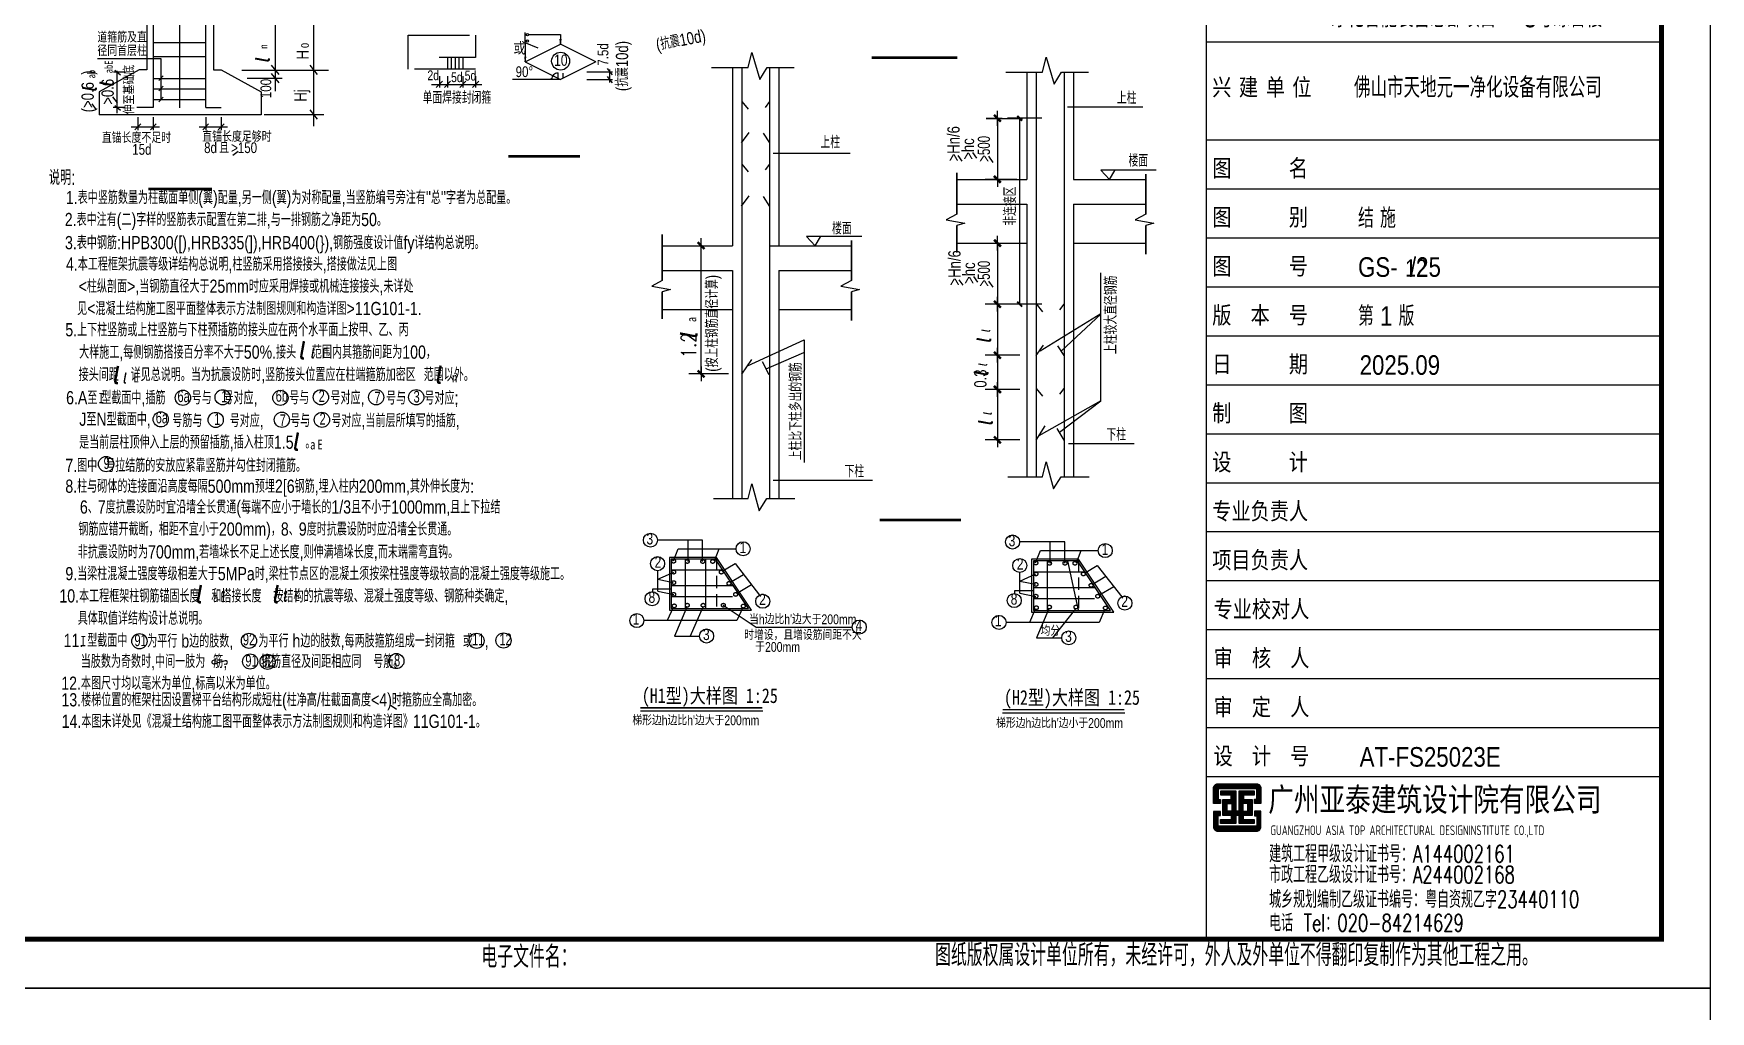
# Model space of a CAD drawing. Extents: x 299218 to 746073, y -331171 to -40619.
# Drawn here: x 425799 to 460052, y -90397 to -70433 of the extents above; entities that cross this region are included whole.
import ezdxf
from ezdxf.enums import TextEntityAlignment as Align

# ---------------------------------------------------------------- set-up
doc = ezdxf.new("R2010")
doc.units = 0
doc.header["$LTSCALE"] = 1000
doc.header["$MEASUREMENT"] = 0
doc.linetypes.add('CENTER', pattern=[2, 1.25, -0.25, 0.25, -0.25])
doc.linetypes.add('DASHED2', pattern=[0.375, 0.25, -0.125])
doc.layers.add('1', color=1, linetype='CENTER', lineweight=30)
for name, color, linetype in [('13', 4, 'Continuous'), ('14', 2, 'Continuous'), ('2', 7, 'Continuous'), ('_0', 7, 'Continuous'), ('AXIS', 3, 'Continuous'), ('DIM_SYMB', 3, 'Continuous'), ('PUB_DIM', 3, 'Continuous'), ('PUB_TITLE', 4, 'Continuous'), ('ZB2', 3, 'Continuous'), ('柱号', 2, 'Continuous'), ('柱边线', 6, 'Continuous')]:
    doc.layers.add(name, color=color, linetype=linetype)
doc.styles.add('-宋体', font='', dxfattribs={"width": 0.8})
doc.styles.add('_HZTXT', font='gs_txt.shx', dxfattribs={"width": 0.8, "bigfont": 'gs_hztxt.shx'})
doc.styles.add('dim_font', font='SIMPLEX.shx', dxfattribs={"width": 0.8})
doc.styles.add('GS_Rein', font='GS_TXT.shx', dxfattribs={"width": 0.7, "bigfont": 'GS_HZTXT.shx'})
doc.styles.add('HT', font='')
doc.styles.add('HZ', font='simplex.shx', dxfattribs={"width": 0.8, "bigfont": 'hztxt.shx'})
doc.styles.add('HZTXT', font='txt.shx', dxfattribs={"bigfont": 'hztxt.shx'})
doc.styles.add('hztxt0', font='romans.shx', dxfattribs={"bigfont": 'gbcbig0.shx'})
doc.styles.get("Standard").update_dxf_attribs({"font": 'gbenor.shx', "bigfont": 'gbcbig.shx'})
doc.styles.add('宋体', font='')
doc.styles.get('-宋体').set_extended_font_data('SimSun')
doc.styles.get('HT').set_extended_font_data('SimHei')
doc.styles.get('宋体').set_extended_font_data('SimSun')
doc.dimstyles.new('DIMA', dxfattribs={"dimtxt": 300, "dimasz": 1, "dimexe": 250, "dimexo": 300, "dimgap": 150, "dimtad": 1, "dimdec": 0, "dimzin": 0, "dimdsep": 46, "dimtxsty": 'dim_font', "dimblk": '_DIMX', "dimblk1": 'ARCHTICK', "dimblk2": 'ARCHTICK', "dimcen": 0.9, "dimse1": 1, "dimclrt": 7, "dimadec": 0, "dimazin": 0, "dimtfac": 1, "dimtdec": 0, "dimtix": 1, "dimtmove": 2, "dimatfit": 3, "dimldrblk": '_DIMX', "dimfxl": 1, "dimtolj": 1, "dimtzin": 0, "dimarcsym": 0})

# ---------------------------------------------------------------- blocks, each defined once
blk = doc.blocks.new('_DIMX')
blk.add_line((-150, 0), (150, 0))
at = {"const_width": 50}
blk.add_lwpolyline([(-70, -70), (70, 70)], dxfattribs=at)
blk = doc.blocks.new('*D32')
at = {"layer": 'Defpoints', "color": 0, "transparency": 16777216}
for p in [(446183, -74712), (445487, -75958), (446183, -75958)]:
    blk.add_point(p, dxfattribs=at)
at = {"layer": 'PUB_DIM', "color": 0, "lineweight": -2, "transparency": 16777216}
for p, q in [((445487, -74713), (445487, -75957)), ((445883, -75958), (445237, -75958))]:
    blk.add_line(p, q, dxfattribs=at)
for p, rotation in [((445487, -74712), 90), ((445487, -75958), 270)]:
    blk.add_blockref('_DIMX', p, dxfattribs=dict(at, rotation=rotation))
at = {"layer": 'PUB_DIM', "color": 7, "transparency": 16777216, "insert": (445212, -75335), "char_height": 250, "attachment_point": 5, "rotation": 90, "style": 'GS_Rein'}
blk.add_mtext('\\A1;>500', dxfattribs=at)
blk = doc.blocks.new('_ArchTick')
at = {"color": 0, "linetype": 'ByBlock', "const_width": 0.4}
blk.add_lwpolyline([(-0.5, -0.5), (0.5, 0.5)], dxfattribs=at)
blk = doc.blocks.new('*D33')
at = {"layer": 'Defpoints', "color": 0, "transparency": 16777216}
for p in [(446183, -72164), (445487, -73410), (446183, -73410)]:
    blk.add_point(p, dxfattribs=at)
at = {"layer": 'PUB_DIM', "color": 0, "lineweight": -2, "transparency": 16777216}
for p, q in [((445487, -72165), (445487, -73409)), ((445883, -73410), (445237, -73410))]:
    blk.add_line(p, q, dxfattribs=at)
for p, rotation in [((445487, -72164), 90), ((445487, -73410), 270)]:
    blk.add_blockref('_DIMX', p, dxfattribs=dict(at, rotation=rotation))
at = {"layer": 'PUB_DIM', "color": 7, "transparency": 16777216, "insert": (445212, -72787), "char_height": 250, "attachment_point": 5, "rotation": 90, "style": 'GS_Rein'}
blk.add_mtext('\\A1;>500', dxfattribs=at)
blk = doc.blocks.new('弘吉车间2')
at = {"layer": '14'}
h = blk.add_hatch(dxfattribs=at)
h.set_pattern_fill('ANSI31', color=256, scale=100, angle=135, style=0)
h.set_pattern_definition([(180, (-226475.39, -78017.824), (-3e-15, -12.5), [])])
edge = h.paths.add_edge_path()
edge.add_line((-9011, 2855), (-9011, 2773))
edge.add_line((-9011, 2773), (-9152, 2773))
edge.add_line((-9152, 2773), (-9152, 3084))
edge.add_arc((-9062, 3084), 90, 90, 180, ccw=False)
edge.add_line((-9062, 3174), (-8271, 3174))
edge.add_arc((-8271, 3084), 90, 0, 90, ccw=False)
edge.add_line((-8181, 3084), (-8181, 2768))
edge.add_line((-8181, 2768), (-8311, 2768))
edge.add_line((-8311, 2768), (-8311, 2862))
edge.add_line((-8311, 2862), (-8282, 2862))
edge.add_line((-8282, 2862), (-8268, 2862))
edge.add_line((-8268, 2862), (-8268, 3074))
edge.add_line((-8268, 3074), (-9055, 3074))
edge.add_line((-9055, 3074), (-9055, 2855))
edge.add_line((-9055, 2855), (-9011, 2855))
h.paths.add_polyline_path([(-8629, 2622), (-8629, 3030), (-8321, 3030), (-8321, 2942), (-8535, 2942), (-8535, 2855), (-8362, 2855), (-8362, 2525), (-8542, 2525), (-8542, 2442), (-8320, 2442), (-8320, 2365), (-8628, 2365), (-8628, 2526), (-8697, 2526), (-8697, 2365), (-9006, 2365), (-9006, 2442), (-8784, 2442), (-8784, 2525), (-8963, 2525), (-8963, 2855), (-8790, 2855), (-8790, 2942), (-9004, 2942), (-9004, 3030), (-8697, 3030), (-8697, 2622)])
h.paths.add_polyline_path([(-8874, 2772), (-8776, 2772), (-8776, 2616), (-8874, 2616)], flags=16)
h.paths.add_polyline_path([(-8452, 2772), (-8549, 2772), (-8549, 2616), (-8452, 2616)], flags=16)
edge = h.paths.add_edge_path()
edge.add_line((-9011, 2525), (-9011, 2607))
edge.add_line((-9011, 2607), (-9152, 2607))
edge.add_line((-9152, 2607), (-9152, 2296))
edge.add_arc((-9062, 2296), 90, 180, 270)
edge.add_line((-9062, 2206), (-8271, 2206))
edge.add_arc((-8271, 2296), 90, 270, 360)
edge.add_line((-8181, 2296), (-8181, 2612))
edge.add_line((-8181, 2612), (-8311, 2612))
edge.add_line((-8311, 2612), (-8311, 2518))
edge.add_line((-8311, 2518), (-8282, 2518))
edge.add_line((-8282, 2518), (-8268, 2518))
edge.add_line((-8268, 2518), (-8268, 2306))
edge.add_line((-8268, 2306), (-9055, 2306))
edge.add_line((-9055, 2306), (-9055, 2525))
edge.add_line((-9055, 2525), (-9011, 2525))
for p, q in [((-9300, 29320), (-9300, 0)), ((-9300, 29320), (0, 29320)), ((-9300, 24820), (0, 24820)), ((-9300, 20320), (0, 20320)), ((-9300, 18320), (0, 18320)), ((-9300, 16320), (0, 16320)), ((-9300, 15320), (0, 15320)), ((-9300, 14320), (0, 14320)), ((-9300, 13320), (0, 13320)), ((-9300, 12320), (0, 12320)), ((-9300, 11320), (0, 11320)), ((-9300, 10320), (0, 10320)), ((-9300, 9320), (0, 9320)), ((-9300, 8320), (0, 8320)), ((-9300, 7320), (0, 7320)), ((-9300, 6320), (0, 6320)), ((-9300, 5320), (0, 5320)), ((-9300, 4320), (0, 4320)), ((-9300, 3320), (0, 3320)), ((-9300, 3320), (0, 3320))]:
    blk.add_line(p, q, dxfattribs=at)
for points in [[(-9300, 0), (0, 0), (0, 40000), (-9300, 40000)], [(-8874, 2772), (-8776, 2772), (-8776, 2616), (-8874, 2616)], [(-8452, 2772), (-8549, 2772), (-8549, 2616), (-8452, 2616)]]:
    blk.add_lwpolyline(points, close=True, dxfattribs=at)
for points in [[(-9011, 2855), (-9011, 2773), (-9152, 2773), (-9152, 3084, -0.414214), (-9062, 3174), (-8271, 3174, -0.414214), (-8181, 3084), (-8181, 2768), (-8311, 2768), (-8311, 2862), (-8282, 2862), (-8268, 2862), (-8268, 3074), (-9055, 3074), (-9055, 2855)], [(-9011, 2525), (-9011, 2607), (-9152, 2607), (-9152, 2296, 0.414214), (-9062, 2206), (-8271, 2206, 0.414214), (-8181, 2296), (-8181, 2612), (-8311, 2612), (-8311, 2518), (-8282, 2518), (-8268, 2518), (-8268, 2306), (-9055, 2306), (-9055, 2525)]]:
    blk.add_lwpolyline(points, format="xyb", close=True, dxfattribs=at)
blk.add_lwpolyline([(-8629, 2622), (-8629, 2622), (-8629, 3030), (-8321, 3030), (-8321, 2942), (-8535, 2942), (-8535, 2855), (-8362, 2855), (-8362, 2525), (-8542, 2525), (-8542, 2442), (-8320, 2442), (-8320, 2365), (-8628, 2365), (-8628, 2526), (-8697, 2526), (-8697, 2365), (-9006, 2365), (-9006, 2442), (-8784, 2442), (-8784, 2525), (-8963, 2525), (-8963, 2855), (-8790, 2855), (-8790, 2942), (-9004, 2942), (-9004, 3030), (-8697, 3030), (-8697, 2622), (-8629, 2622)], dxfattribs=at)
at = {"layer": '13', "color": 7, "style": '_HZTXT', "width": 0.85}
for s, height, p in [('佛山市天地元一净化设备有限公司', 417.91, (-6694, 19336)), ('净化智能装备总部项目-', 417.91, (-6750, 18616)), ('3号综合楼', 417.9, (-2815, 18616)), ('佛山市天地元一净化设备有限公司', 417.91, (-6282, 17179)), ('结 施', 400, (-6198, 14522)), ('GS-  /25', 400, (-6198, 13522)), ('第 1 版', 400, (-6198, 12522)), ('2025.09', 400, (-6166, 11522)), ('AT-FS25023E', 400, (-6166, 3522))]:
    blk.add_text(s, height=height, dxfattribs=at).set_placement(p)
at = {"layer": '13', "style": 'HZTXT', "width": 0.7}
for s, p in [('建筑工程甲级设计证书号：A144002161', (-8015, 1568)), ('市政工程乙级设计证书号：A244002168', (-8015, 1144)), ('城乡规划编制乙级证书编号：粤自资规乙字23440110', (-8015, 639)), ('电话 Tel：020-84214629', (-8015, 159))]:
    blk.add_text(s, height=350, rotation=359.9997, dxfattribs=at).set_placement(p)
at = {"layer": '14'}
for s, height, style, width, p in [('注册章', 350, '宋体', 0.82, (-9173, 24949)), ('工程设计出图专用章', 350, '宋体', 0.82, (-9173, 20449)), ('项', 350, '宋体', 0.82, (-9176, 19220)), ('目', 350, '宋体', 0.82, (-8632, 19220)), ('名', 350, '宋体', 0.82, (-8081, 19220)), ('称', 350, '宋体', 0.82, (-7542, 19220)), ('兴', 350, '宋体', 0.82, (-9176, 17220)), ('建', 350, '宋体', 0.82, (-8632, 17220)), ('单', 350, '宋体', 0.82, (-8081, 17220)), ('位', 350, '宋体', 0.82, (-7542, 17220)), ('图      名', 350, '宋体', 0.82, (-9176, 15566)), ('图      别', 350, '宋体', 0.82, (-9176, 14566)), ('图      号', 350, '宋体', 0.82, (-9176, 13566)), ('版  本  号', 350, '宋体', 0.82, (-9176, 12566)), ('日      期', 350, '宋体', 0.82, (-9176, 11566)), ('制      图', 350, '宋体', 0.82, (-9176, 10566)), ('设      计', 350, '宋体', 0.82, (-9176, 9566)), ('专业负责人', 350, '宋体', 0.82, (-9176, 8566)), ('项目负责人', 350, '宋体', 0.82, (-9176, 7566)), ('专业校对人', 350, '宋体', 0.82, (-9149, 6566, -24845)), ('审  核  人', 350, '宋体', 0.82, (-9149, 5566, -24845)), ('审  定  人', 350, '宋体', 0.82, (-9149, 4566, -24845)), ('设  计  号', 350, '宋体', 0.82, (-9149, 3566, -24845)), ('广州亚泰建筑设计院有限公司', 480, 'HT', 0.8, (-8033, 2612))]:
    blk.add_text(s, height=height, dxfattribs=dict(at, style=style, width=width)).set_placement(p)
at = {"layer": '14', "width": 0.8}
blk.add_text('GUANGZHOU ASIA TOP ARCHITECTURAL DESIGNINSTITUTE CO.,LTD', height=198, rotation=359.9997, dxfattribs=at).set_placement((-7987, 2124, -24845))
at = {"layer": '14', "style": 'hztxt0'}
for s, p in [('电子文件名：', (-24105, -584)), ('图纸版权属设计单位所有，未经许可，外人及外单位不得翻印复制作为其他工程之用。', (-14838, -548))]:
    blk.add_text(s, height=450, rotation=359.9997, dxfattribs=at).set_placement(p)

msp = doc.modelspace()

# ---------------------------------------------------------------- linework, layer by layer
for p, q in [((440395, -71126.8), (440471, -70822.9)), ((440471, -70822.9), (440631.7, -71373.6)), ((439648.8, -71126.8), (440395, -71126.8)), ((440077.5, -71126.8), (440077.5, -74763.8)), ((440631.7, -71373.6), (440783.8, -71126.8)), ((440783.8, -71126.8), (441332.2, -71126.8)), ((441024.7, -71126.8), (441024.7, -74763.8)), ((445662, -71218.2), (446408.2, -71218.2)), ((446090.7, -71218.2), (446090.7, -73410.2)), ((446408.2, -71218.2), (446484.2, -70914.3)), ((446484.2, -70914.3), (446644.9, -71465.1)), ((446644.9, -71465.1), (446797, -71218.2)), ((446797, -71218.2), (447345.4, -71218.2)), ((447037.9, -71218.2), (447037.9, -73410.2)), ((446917.9, -71927.6), (448455.9, -71927.6)), ((445584, -72164.4), (445259.8, -72164.4)), ((440904.7, -72871.9), (442480.5, -72871.9)), ((444681.1, -72924.7), (444761.5, -73038.1)), ((444979.1, -72861.9), (445059.5, -72975.4)), ((445303.2, -72935.6), (445395, -73062.5)), ((444655.8, -73278.8), (444655.8, -74121.5)), ((444655.8, -74121.5), (444655.8, -73278.8)), ((444655.8, -73410.2), (446090.7, -73410.2)), ((447037.9, -73410.2), (448517.6, -73410.2)), ((448517.6, -73306.1), (448517.6, -74121.5)), ((448517.6, -74121.5), (448517.6, -73306.1)), ((444655.8, -73915.9), (446090.7, -73915.9)), ((446090.7, -73915.9), (446090.7, -79481)), ((447037.9, -73915.9), (448517.6, -73915.9)), ((447037.9, -73915.9), (447037.9, -79481)), ((444655.8, -74121.5), (444441.7, -74238.2)), ((444441.7, -74238.2), (444821.2, -74306.3)), ((444821.2, -74306.3), (444655.8, -74354.9)), ((448517.6, -74121.5), (448303.5, -74238.2)), ((448303.5, -74238.2), (448683, -74306.3)), ((448683, -74306.3), (448517.6, -74354.9)), ((438642.6, -74536.8), (438642.6, -75475.1)), ((438642.6, -75475.1), (438642.6, -74536.8)), ((442504.4, -74659.8), (442504.4, -75475.1)), ((442504.4, -75475.1), (442504.4, -74659.8)), ((444655.8, -74354.9), (444655.8, -74902.8)), ((444655.8, -74902.8), (444655.8, -74354.9)), ((448517.6, -74354.9), (448517.6, -74935.9)), ((448517.6, -74935.9), (448517.6, -74354.9)), ((438642.6, -74763.8), (440077.5, -74763.8)), ((440834.7, -74763.8), (442504.4, -74763.8)), ((444655.8, -74712.3), (446090.7, -74712.3)), ((447037.9, -74712.3), (448517.6, -74712.3)), ((438642.6, -75269.5), (440077.5, -75269.5)), ((440077.5, -75269.5), (440077.5, -79927.2)), ((441024.7, -75269.5), (442504.4, -75269.5)), ((441024.7, -75269.5), (441024.7, -79927.2)), ((447599, -77928.6), (447599, -75319.8)), ((438642.6, -75475.1), (438428.5, -75591.8)), ((438428.5, -75591.8), (438808, -75659.9)), ((438808, -75659.9), (438642.6, -75708.5)), ((442504.4, -75475.1), (442290.3, -75591.8)), ((442290.3, -75591.8), (442669.8, -75659.9)), ((442669.8, -75659.9), (442504.4, -75708.5)), ((444700.3, -75457.9), (444780.8, -75571.4)), ((444998.3, -75395.2), (445078.8, -75508.6)), ((445303.2, -75486.6), (445395, -75613.5)), ((438642.6, -75708.5), (438642.6, -76256.5)), ((438642.6, -76256.5), (438642.6, -75708.5)), ((442504.4, -75708.5), (442504.4, -76289.5)), ((442504.4, -76289.5), (442504.4, -75708.5)), ((438642.6, -76065.9), (440077.5, -76065.9)), ((441024.7, -76065.9), (442504.4, -76065.9)), ((446358.4, -76908.5), (447599, -76148.2)), ((447599, -76163.5), (446796.2, -76908.5)), ((440382.5, -77217), (441540.7, -76688.2)), ((441540.7, -76688.2), (441540.7, -79193.5)), ((440763.4, -77280.8), (441535.6, -76943.4)), ((447599, -77928.6), (446330.7, -78643.9)), ((446753, -78568.7), (447599, -77928.6)), ((446938.7, -78800.4), (448281.2, -78800.4)), ((446408.2, -79481), (446484.2, -79177.1)), ((446484.2, -79177.1), (446635.7, -79727.9)), ((440395, -79927.2), (440471, -79623.3)), ((440471, -79623.3), (440622.5, -80174.1)), ((440904.7, -79551.1), (442937.3, -79551.1)), ((445700, -79481), (446408.2, -79481)), ((446635.7, -79727.9), (446787.8, -79481)), ((446787.8, -79481), (447364.4, -79481)), ((439686.8, -79927.2), (440395, -79927.2)), ((440622.5, -80174.1), (440774.6, -79927.2)), ((440774.6, -79927.2), (441351.2, -79927.2)), ((439465.8, -80775.6, 6279.1), (438542.7, -80775.6, 6279.1)), ((439168.5, -81211, 6279.1), (439170, -80775.6, 6279.1)), ((439464.3, -81211, 6279.1), (439465.8, -80775.6, 6279.1)), ((446863.4, -80813), (445940.2, -80813)), ((446566, -81248.3), (446567.5, -80813)), ((446861.8, -81248.3), (446863.4, -80813)), ((438870.2, -81199.5, 6279.1), (438966.3, -80952, 6279.1)), ((438966.3, -80952, 6279.1), (440148.1, -80952, 6279.1)), ((439706.3, -81199.5, 6279.1), (439802.5, -80952, 6279.1)), ((446267.7, -81236.9), (446363.8, -80989.4)), ((446363.8, -80989.4), (447545.6, -80989.4)), ((447103.9, -81236.9), (447200, -80989.4)), ((438549.6, -81818.9, 6279.1), (438549.6, -81395.7, 6279.1)), ((439866.6, -81409, 6279.1), (440129.3, -81253.4, 6279.1)), ((440024.7, -81640.4, 6279.1), (440302.4, -81476, 6279.1)), ((440129.3, -81253.4, 6279.1), (440628.9, -81896, 6279.1)), ((445947.2, -81856.2), (445947.2, -81433)), ((447264.2, -81446.3), (447526.8, -81290.7)), ((447422.2, -81677.8), (447699.9, -81513.3)), ((447526.8, -81290.7), (448026.4, -81933.3)), ((438441.1, -81776.3, 6279.1), (438441.1, -81828.1, 6279.1)), ((438823.6, -81776.3, 6279.1), (438441.1, -81776.3, 6279.1)), ((438549.6, -81574.1, 6279.1), (438867.3, -81639.4, 6279.1)), ((438549.6, -81818.9, 6279.1), (438876.6, -81886, 6279.1)), ((440159.7, -81864.4, 6279.1), (440464.2, -81684.1, 6279.1)), ((445838.6, -81813.6), (445838.6, -81865.4)), ((446221.1, -81813.6), (445838.6, -81813.6)), ((445947.2, -81611.5), (446264.9, -81676.7)), ((445947.2, -81856.2), (446274.2, -81923.4)), ((447557.2, -81901.8), (447861.7, -81721.4)), ((438863.1, -82149.9, 6279.1), (438742.8, -82418.5, 6279.1)), ((439141.5, -82141.3, 6279.1), (438888.6, -82732.8, 6279.1)), ((439466.6, -82141.3, 6279.1), (439213.7, -82732.8, 6279.1)), ((440286.1, -82149.9, 6279.1), (440165.8, -82418.5, 6279.1)), ((446260.6, -82187.2), (446140.3, -82455.8)), ((446539, -82178.6), (446286.1, -82770.1)), ((447080.6, -82178.6), (446611.3, -82770.1)), ((447683.7, -82187.2), (447563.4, -82455.8)), ((440165.8, -82418.5, 6279.1), (438265.7, -82418.5, 6279.1)), ((447563.4, -82455.8), (445663.2, -82455.8)), ((438888.6, -82732.8, 6279.1), (439403.4, -82732.8, 6279.1)), ((446286.1, -82770.1), (446800.9, -82770.1))]:
    msp.add_line(p, q)
at = {"elevation": 6279.1}
for points in [[(439747.3, -81127.5), (438787.6, -81127.5), (438787.6, -82207.5), (440467.3, -82207.5), (439747.3, -81127.5)], [(438549.6, -81574.1), (438875.5, -81427.9)], [(439888.4, -82104.3), (440557.2, -82549.4), (442522.6, -82549.4)]]:
    msp.add_lwpolyline(points, dxfattribs=at)
at = {"linetype": 'DASHED2', "elevation": 6279.1}
msp.add_lwpolyline([(439747.3, -81127.5), (439747.3, -82207.5)], dxfattribs=at)
for points in [[(447144.9, -81164.9), (446185.1, -81164.9), (446185.1, -82244.9), (447864.9, -82244.9), (447144.9, -81164.9)], [(445947.2, -81611.5), (446273.1, -81465.2)]]:
    msp.add_lwpolyline(points)
at = {"linetype": 'DASHED2'}
msp.add_lwpolyline([(447144.9, -81164.9), (447144.9, -82244.9)], dxfattribs=at)
at = {"layer": '1', "color": 6, "linetype": 'ByBlock'}
for p, q in [((428245.8, -51317.1, -12419.9), (428245.8, -71944.2, -12419.9)), ((428780.9, -51395, -12419.9), (428780.9, -71952.6, -12419.9)), ((429316.1, -71944.2, -12419.9), (429316.1, -51395, -12419.9)), ((428245.8, -70618.3, -12419.9), (429316.1, -70618.3, -12419.9)), ((428245.8, -70901.7, -12419.9), (429316.1, -70901.7, -12419.9)), ((440267.5, -71126.8), (440267.5, -79927.2)), ((440834.7, -71126.8), (440834.7, -79927.2)), ((446280.7, -71218.2), (446280.7, -79481)), ((446847.9, -71218.2), (446847.9, -79481)), ((428245.8, -71348.9, -12419.9), (429316.1, -71348.9, -12419.9)), ((428245.8, -71564.6, -12419.9), (429316.1, -71564.6, -12419.9)), ((428245.8, -71780.2, -12419.9), (429316.1, -71780.2, -12419.9)), ((440263.3, -71819.3), (440397.1, -71977.3)), ((440829.9, -71822.9), (440744.3, -71939.6)), ((428245.8, -71944.2, -12419.9), (427906.4, -71944.2, -12419.9)), ((429316.1, -71944.2, -12419.9), (429632.8, -71944.2, -12419.9)), ((427869.5, -72401, -12419.9), (427988.7, -72279.7, -12419.9)), ((428186.2, -72401, -12419.9), (428305.3, -72279.7, -12419.9)), ((429256.5, -72401, -12419.9), (429375.7, -72279.7, -12419.9)), ((429573.2, -72401, -12419.9), (429692.3, -72279.7, -12419.9)), ((440262.8, -72665.4), (440418.5, -72451.5)), ((440837.5, -72667.5), (440706.7, -72468.4)), ((440263.3, -73097.2), (440397.1, -73255.2)), ((440829.9, -73100.8), (440744.3, -73217.5)), ((440262.8, -73959.2), (440418.5, -73745.2)), ((440837.5, -73961.3), (440706.7, -73762.2)), ((446276.5, -75953.2), (446410.3, -76111.2)), ((446843.1, -75956.8), (446757.5, -76073.5)), ((446276, -77005.8), (446431.7, -76791.9)), ((446850.7, -77008), (446719.9, -76808.8)), ((440265.3, -77386.2), (440474.2, -77085.5)), ((440828.3, -77399.3), (440688, -77132)), ((446276.5, -77678.3), (446410.3, -77836.3)), ((446843.1, -77681.9), (446757.5, -77798.6)), ((446276, -78731), (446459.5, -78438.7)), ((446850.7, -78733.1), (446710.1, -78496.4))]:
    msp.add_line(p, q, dxfattribs=at)
at = {"layer": '1', "color": 6}
for p, q in [((435843.3, -70619.7, -5232.6), (435843.3, -70414, -5232.6)), ((436109.3, -70728.5, -5232.6), (435843.3, -70619.7, -5232.6)), ((435843.7, -71011.5, -5232.6), (436564.8, -70650.2, -5232.6)), ((437286, -71011.5, -5232.6), (436564.8, -70650.2, -5232.6)), ((427459.7, -71182.9, -12419.9), (427573.2, -71278.6, -12419.9)), ((430655.8, -71079.1, -12419.9), (430807.9, -71269.4, -12419.9)), ((431440.1, -71079.1, -12419.9), (431592.2, -71269.4, -12419.9)), ((434253.3, -70921.9), (434253.3, -71160)), ((434331.8, -70921.9), (434331.8, -71160)), ((434410.2, -70921.9), (434410.2, -71160)), ((434488.7, -70921.9), (434488.7, -71160)), ((434567.2, -70921.9), (434567.2, -71160)), ((435843.7, -71011.5, -5232.6), (436564.8, -71372.7, -5232.6)), ((436515.5, -71346, -5232.6), (436515.5, -71241.3, -5232.6)), ((437286, -71011.5, -5232.6), (436564.8, -71372.7, -5232.6)), ((436614.2, -71346, -5232.6), (436614.2, -71241.3, -5232.6)), ((437513.8, -71148, -5232.6), (437617.6, -71277.8, -5232.6)), ((430655.8, -71246.3, -12419.9), (430807.9, -71436.5, -12419.9)), ((434025.7, -71534.5), (434150.5, -71407.4)), ((434190.9, -71535.7), (434315.7, -71408.6)), ((434504.8, -71535.7), (434629.6, -71408.6)), ((434766.5, -71534.5), (434891.3, -71407.4)), ((437513.8, -71308.2, -5232.6), (437617.6, -71438, -5232.6)), ((427459.7, -71902.3, -12419.9), (427573.2, -71998, -12419.9)), ((431440.1, -71988.2, -12419.9), (431592.2, -72178.5, -12419.9)), ((439108.3, -81159.1, 9418.7), (439108.3, -82167.6, 9418.7)), ((439524.2, -81159.1, 9418.7), (439524.2, -82167.6, 9418.7)), ((438823.3, -81384.7, 9418.7), (439875.5, -81384.7, 9418.7)), ((446220.8, -81422, 3139.6), (447273.1, -81422, 3139.6)), ((446505.9, -81196.4, 3139.6), (446505.9, -82205, 3139.6)), ((446921.8, -81196.4, 3139.6), (447138.2, -82205, 3139.6)), ((438823.3, -81701.8, 9418.7), (440086.9, -81701.8, 9418.7)), ((446220.8, -81739.2, 3139.6), (447484.5, -81739.2, 3139.6)), ((438823.3, -81929.3, 9418.7), (440238.6, -81929.3, 9418.7)), ((446220.8, -81966.6, 3139.6), (447636.1, -81966.6, 3139.6))]:
    msp.add_line(p, q, dxfattribs=at)
for points in [[(433451.5, -71158.8), (433451.5, -70466.7), (434828.9, -70466.7), (434828.9, -70923.3)], [(434828.9, -71158.8), (433451.5, -71158.8)], [(434828.9, -70923.3), (434082.7, -70923.3)]]:
    msp.add_lwpolyline(points, dxfattribs=at)
for centre in [(438873.4, -81205.5, 6279.1), (439151.8, -81211.2, 6279.1), (439469.3, -81211.2, 6279.1), (439673.6, -81211, 6279.1), (438875.5, -81427.9, 6279.1), (439846.1, -81427.9, 6279.1), (446270.9, -81242.8), (446273.1, -81465.2), (446549.4, -81248.5), (446866.8, -81248.5), (447071.1, -81248.4), (447243.7, -81465.2), (438875.5, -81642, 6279.1), (438875.5, -81883.4, 6279.1), (440004.2, -81659.4, 6279.1), (440139.2, -81883.4, 6279.1), (446273.1, -81679.4), (447401.7, -81696.7), (438885.3, -82117.6, 6279.1), (439151.8, -82104.3, 6279.1), (439477, -82104.3, 6279.1), (439888.4, -82104.3, 6279.1), (440295.8, -82122.1, 6279.1), (446273.1, -81920.7), (446282.8, -82154.9), (446549.4, -82141.6), (447091, -82141.6), (447536.7, -81920.7), (447693.4, -82159.4)]:
    msp.add_circle(centre, 39.2, dxfattribs=at)
at = {"layer": '2', "color": 2, "ltscale": 15}
for p, q in [((430736.5, -51080.4, -12419.9), (430736.5, -71612.1, -12419.9)), ((431520.8, -51080.4, -12419.9), (431520.8, -72323.3, -12419.9)), ((428112.2, -66400.5, -12419.9), (428112.2, -71177.2, -12419.9)), ((429477.4, -66400.5, -12419.9), (429477.4, -71177.2, -12419.9)), ((435907.7, -70450.7, -5232.6), (436563.3, -70450.7, -5232.6)), ((436551.9, -70548.1, -5232.6), (436564.8, -70650.2, -5232.6)), ((436563.3, -70450.7, -5232.6), (436563.3, -70650.8, -5232.6)), ((436564.8, -70650.2, -5232.6), (436576.7, -70549.4, -5232.6)), ((435843.7, -70619.8, -5232.6), (435843.7, -71011.5, -5232.6)), ((427104.9, -70942, -12419.9), (428400.6, -70942, -12419.9)), ((427955.8, -71177.2, -12419.9), (427141.9, -71623.4, -12419.9)), ((427678.6, -71224.8, -12419.9), (427431.8, -71224.8, -12419.9)), ((427509.4, -72061.1, -12419.9), (427509.4, -71192.5, -12419.9)), ((428112.2, -71177.2, -12419.9), (427955.8, -71177.2, -12419.9)), ((428400.6, -70942, -12419.9), (428400.6, -71787.5, -12419.9)), ((429477.4, -71177.2, -12419.9), (429632.8, -71177.2, -12419.9)), ((429632.8, -71177.2, -12419.9), (430446.6, -71623.4, -12419.9)), ((430053.4, -71180.1, -12419.9), (431827.3, -71180.1, -12419.9)), ((435830.8, -70909.4, -5232.6), (435843.7, -71011.5, -5232.6)), ((435843.7, -71011.5, -5232.6), (435855.5, -70910.7, -5232.6)), ((436479.9, -71238.1, -5232.6), (436514.1, -71236.8, -5232.6)), ((436514.1, -71236.8, -5232.6), (436482.2, -71243.6, -5232.6)), ((437099.1, -71216.6, -5232.6), (437625.6, -71216.6, -5232.6)), ((437568.7, -71433.7, -5232.6), (437568.7, -71166.8, -5232.6)), ((428448.6, -71298.8, -12419.9), (428356.4, -71390.8, -12419.9)), ((428448.6, -71507.3, -12419.9), (428356.4, -71599.4, -12419.9)), ((430159.4, -71347.2, -12419.9), (430875.8, -71347.2, -12419.9)), ((433925.7, -71471), (434954.3, -71471)), ((434088.1, -71302.1), (434088.1, -71535.9)), ((434253.3, -71303.3), (434253.3, -71537.1)), ((434567.2, -71303.3), (434567.2, -71537.1)), ((434828.9, -71302.1), (434828.9, -71535.9)), ((436564.8, -71372.7, -5232.6), (435580, -71372.7, -5232.6)), ((436375, -71345.4, -5232.6), (436378.7, -71372.2, -5232.6)), ((436378.7, -71372.2, -5232.6), (436385.2, -71346.2, -5232.6)), ((437099.1, -71373.2, -5232.6), (437625.6, -71373.2, -5232.6)), ((426987.1, -71867.5, -12419.9), (427080.2, -71989.6, -12419.9)), ((427141.9, -71623.4, -12419.9), (427141.9, -72092.2, -12419.9)), ((427411.1, -71728.3, -12419.9), (427504.2, -71850.3, -12419.9)), ((428448.6, -71734.3, -12419.9), (428356.4, -71826.3, -12419.9)), ((430446.6, -71623.4, -12419.9), (430446.6, -72092.2, -12419.9)), ((430446.6, -72092.2, -12419.9), (427141.9, -72092.2, -12419.9)), ((427672.9, -71944.2, -12419.9), (427426.2, -71944.2, -12419.9)), ((427929.1, -72140.1, -12419.9), (427929.1, -72405.7, -12419.9)), ((428245.8, -72140.1, -12419.9), (428245.8, -72405.7, -12419.9)), ((429316.1, -72140.1, -12419.9), (429316.1, -72405.7, -12419.9)), ((429632.8, -72140.1, -12419.9), (429632.8, -72405.7, -12419.9)), ((430508.6, -72089, -12419.9), (431729, -72089, -12419.9)), ((427796.1, -72340.4, -12419.9), (428375.1, -72340.4, -12419.9)), ((429183.1, -72340.4, -12419.9), (429762.1, -72340.4, -12419.9)), ((429869.3, -72914.9, -12419.9), (429976.1, -72836.1, -12419.9))]:
    msp.add_line(p, q, dxfattribs=at)
at = {"layer": '2'}
for p, q in [((447598.1, -73221.1), (447777.8, -73410.2)), ((448732.9, -73221.1), (447598.1, -73221.1)), ((447777.8, -73410.2), (447883.4, -73226.7)), ((441584.9, -74574.7), (441764.6, -74763.8)), ((442719.7, -74574.7), (441584.9, -74574.7)), ((441764.6, -74763.8), (441870.2, -74580.3))]:
    msp.add_line(p, q, dxfattribs=at)
at = {"layer": '2', "color": 2, "ltscale": 15}
for centre, radius in [((435886.9, -70457, -5232.6), 21.8), ((435886.9, -70585.8, -5232.6), 21.8), ((436564.8, -70996.3, -5232.6), 182.9)]:
    msp.add_circle(centre, radius, dxfattribs=at)
at = {"layer": '2'}
for centre in [(438399.3, -80775.6, 6279.1), (440291.5, -80952, 6279.1), (445796.8, -80813), (438546.2, -81255.5, 6279.1), (445943.8, -81292.8), (447689, -80989.4), (438433.1, -81971.3, 6279.1), (440693.2, -82024.1, 6279.1), (445830.6, -82008.6), (448090.7, -82061.4), (438122.3, -82418.5, 6279.1), (442666, -82549.4, 6279.1), (445519.8, -82455.8), (439546.8, -82732.8, 6279.1), (446944.3, -82770.1)]:
    msp.add_circle(centre, 143.4, dxfattribs=at)
at = {"layer": '2', "color": 2, "ltscale": 15}
msp.add_arc((436514.1, -71372.2, -5232.6), 135.4, 90, 180, dxfattribs=at)
at = {"layer": 'AXIS'}
for p, q in [((438193.4, -84260.7, 9418.7), (440694.3, -84260.7, 9418.7)), ((445590.9, -84298, 3139.6), (448091.8, -84298, 3139.6))]:
    msp.add_line(p, q, dxfattribs=at)
at = {"layer": 'AXIS', "const_width": 30}
for points, elevation in [([(438196.3, -84197.9), (440683.2, -84197.9)], 9418.7), ([(445593.8, -84235.2), (448080.7, -84235.2)], 3139.6)]:
    msp.add_lwpolyline(points, dxfattribs=dict(at, elevation=elevation))
at = {"layer": 'DIM_SYMB', "const_width": 56}
for points in [[(442916.7, -70927.2), (444666.4, -70927.2)], [(435500, -72938.7), (436963.2, -72938.7)], [(428142.5, -73606.8), (429447.1, -73606.8)], [(443081.5, -80363.2), (444741, -80363.2)]]:
    msp.add_lwpolyline(points, dxfattribs=at)
at = {"layer": 'PUB_DIM'}
for p, q in [((445259.8, -72164.4), (446001.7, -72164.4)), ((446395.4, -72163.4), (445690.3, -72163.4)), ((445940.3, -72163.4), (445940.3, -75958.1)), ((439434.9, -77382.1), (439434.9, -74764.8)), ((445941.8, -75958.1), (445236.7, -75958.1)), ((445486.7, -75959.1), (445486.7, -76998.4)), ((446395.4, -75958.1), (445690.3, -75958.1)), ((445941.8, -76998.4), (445236.7, -76998.4)), ((445941.8, -76999.4), (445236.7, -76999.4)), ((445486.7, -76999.4), (445486.7, -77699.4)), ((439996.4, -77383.1), (439184.9, -77383.1)), ((445941.8, -77698.4), (445236.7, -77698.4)), ((445941.8, -77700.4), (445236.7, -77700.4)), ((445486.7, -77699.4), (445486.7, -78726.9)), ((445941.8, -78727.9), (445236.7, -78727.9))]:
    msp.add_line(p, q, dxfattribs=at)
at = {"layer": 'PUB_TITLE'}
for points in [[(385751.6, -89922.2), (460051.6, -89922.2), (460051.6, -47922.2), (385751.6, -47922.2)], [(385751.6, -131922.2), (460051.6, -131922.2), (460051.6, -89922.2), (385751.6, -89922.2)]]:
    msp.add_lwpolyline(points, close=True, dxfattribs=at)
at = {"layer": 'PUB_TITLE', "const_width": 100}
msp.add_lwpolyline([(388251.6, -88922.2), (459051.6, -88922.2), (459051.6, -48922.2), (388251.6, -48922.2)], close=True, dxfattribs=at)
at = {"layer": 'ZB2', "color": 6}
for p, q in [((429512.6, -83217.8, -5232.6), (429468.7, -83230.4, -5232.6)), ((429713.3, -83237.4, -5232.6), (429488.2, -83298.9, -5232.6))]:
    msp.add_line(p, q, dxfattribs=at)
at = {"layer": 'ZB2'}
for p, q in [((429732.9, -83306, -5232.6), (429695.7, -83316.6, -5232.6)), ((433210, -84230.5), (433086.7, -84144.3))]:
    msp.add_line(p, q, dxfattribs=at)
for centre in [(428849.9, -77868.3), (429661.9, -77858.6), (430841.8, -77870.5), (431669, -77858.6), (432797.4, -77858.1), (433616.2, -77858.1), (428397.1, -78309.5), (429520, -78321.4), (430871.6, -78317.5), (431689.7, -78319), (427281.1, -79222.8, -5232.6)]:
    msp.add_circle(centre, 155.2, dxfattribs=at)
at = {"layer": 'ZB2', "color": 6}
for centre in [(427961.8, -82839.9, -5232.6), (430199.7, -82831, -5232.6), (434846.9, -82830.3, -5232.6), (435398.3, -82824.2, -5232.6), (430222.8, -83253.8, -5232.6), (430581.1, -83260.4, -5232.6), (433209.9, -83243.8)]:
    msp.add_circle(centre, 155.2, dxfattribs=at)
for centre, start, end in [((429478.4, -83264.7, -5232.6), 105.94317, 285.94317), ((429723.1, -83271.7, -5232.6), 285.94317, 105.94317)]:
    msp.add_arc(centre, 35.6, start, end, dxfattribs=at)
at = {"layer": '柱边线', "elevation": 6279.1}
msp.add_lwpolyline([(439728.1, -81163.5), (438823.6, -81163.5), (438823.6, -82171.5), (440400.1, -82171.5)], close=True, dxfattribs=at)
at = {"layer": '柱边线'}
msp.add_lwpolyline([(447125.6, -81200.9), (446221.1, -81200.9), (446221.1, -82208.9), (447797.6, -82208.9)], close=True, dxfattribs=at)

# ---------------------------------------------------------------- block references
at = {"layer": '_0'}
msp.add_blockref('弘吉车间2', (459051.6, -88922.2), dxfattribs=at)
at = {"layer": 'PUB_DIM', "xscale": 100, "yscale": 100, "zscale": 100}
for p, rotation in [((445940.3, -72163.4), 90), ((445940.3, -75958.1), 270)]:
    msp.add_blockref('_ArchTick', p, dxfattribs=dict(at, rotation=rotation))
at = {"layer": 'PUB_DIM'}
for p, rotation in [((439434.9, -74763.8), 90), ((445486.7, -75958.1), 90), ((445486.7, -76998.4), 90), ((445486.7, -76999.4), 270), ((439434.9, -77383.1), 270), ((445486.7, -77698.4), 90), ((445486.7, -77700.4), 270), ((445486.7, -78727.9), 270)]:
    msp.add_blockref('_DIMX', p, dxfattribs=dict(at, rotation=rotation))

# ---------------------------------------------------------------- texts
at = {"color": 7, "style": '-宋体', "width": 0.8}
for s, height, rotation, p in [('n', 160, 90, (430574.9, -70743.3)), ('ab', 160, 90, (427060.6, -71348.7)), ('abE', 160, 90, (427414.9, -71245.1)), ('ι', 400, 80, (430605.5, -71053.3)), ('ι', 400, 80, (427071.9, -71648.8)), ('ι', 400, 80, (427426.2, -71545.2)), ('a', 192, 90, (439335.8, -76323.9, 14903.9)), ('ι', 500, 350, (431184.4, -77063.5)), ('ι', 480, 80, (439340, -76688, 14903.9)), ('ι', 400, 80, (445341.7, -76775.3)), ('ι', 240, 80, (445330.6, -76551.9)), ('ι', 300, 350, (431438.8, -77054.6)), ('ι', 500, 350, (427385.6, -77569.7)), ('ι', 300, 350, (427602, -77565.2)), ('ι', 500, 350, (433975.8, -77562.1)), ('ι', 400, 80, (445284.1, -77456.3)), ('ι', 240, 80, (445268.5, -77244.8)), ('ι', 400, 80, (445373.2, -78460.1)), ('ι', 240, 80, (445362.4, -78241.3)), ('ι', 500, 350, (431060.9, -78928.4, 5232.6)), ('ι', 500, 350, (429079.1, -82042.2, 5232.6)), ('ι', 500, 350, (430647.1, -82042.2, 5232.6)), ('ι', 300, 350, (430877.7, -82019.8, -5232.6))]:
    msp.add_text(s, height=height, rotation=rotation, dxfattribs=at).set_placement(p)
for s, height, p in [('E', 200, (431701.2, -77059.1)), ('E', 200, (427842.1, -77554.4)), ('n', 200, (434347.3, -77555.4)), ('I', 210, (427124.5, -77979.3)), ('a', 200, (431448.2, -78924, 5232.6)), ('E', 200, (431597.4, -78924, 5232.6)), ('E', 200, (429614.4, -82037.8, 5232.6)), ('E', 200, (431132.1, -82020.5)), ('a', 200, (429462.8, -82037.8, 5232.6)), ('I', 210, (426758, -82940.3))]:
    msp.add_text(s, height=height, dxfattribs=at).set_placement(p)
at = {"layer": '1', "color": 6, "style": 'GS_Rein', "width": 0.8}
msp.add_text('100', height=220, rotation=90, dxfattribs=at).set_placement((430654.2, -71751.8, -12419.9))
at = {"layer": '13', "color": 2, "style": '_HZTXT', "width": 0.85}
msp.add_text('12', height=350, dxfattribs=at).set_placement((453817.1, -75393.6))
at = {"layer": '2', "color": 2, "ltscale": 15, "width": 0.8}
for s, height, style, p in [('道箍筋及直', 220, 'GS_Rein', (427102.7, -70616.5, -12419.9)), ('径同首层柱', 220, 'GS_Rein', (427102.7, -70891, -12419.9)), ('2d', 200, 'GS_Rein', (433844.3, -71385.4)), ('5d', 200, 'GS_Rein', (434327.1, -71424.8)), ('5d', 200, 'GS_Rein', (434605.8, -71392.4)), ('90%%d', 220, 'GS_Rein', (435646, -71322.1, -5232.6)), ('单面焊接封闭箍', 250, 'HZ', (433746.8, -71864.7)), ('直锚长度不足时', 220, 'GS_Rein', (427192.6, -72667.8, -12419.9)), ('直锚长度足够时', 220, 'GS_Rein', (429244.2, -72645, -12419.9)), ('15d', 220, 'GS_Rein', (427815.7, -72907.8, -12419.9)), ('8d', 220, 'GS_Rein', (429283.7, -72873.8, -12419.9)), ('且', 220, 'GS_Rein', (429589.7, -72873.8, -12419.9)), ('>150', 220, 'GS_Rein', (429835, -72873.8, -12419.9))]:
    msp.add_text(s, height=height, dxfattribs=dict(at, style=style)).set_placement(p)
at = {"layer": '2', "color": 2, "ltscale": 15, "style": 'GS_Rein'}
for s, height, rotation, width, p in [('(抗震10d)', 250, 11.16, 0.8, (438540.2, -70788.5, -5232.6)), ('o', 200, 90, 0.7, (431420.7, -70728.4, -12419.9)), ('7.5d', 220, 90, 0.8, (437541, -71089.2, -5232.6))]:
    msp.add_text(s, height=height, rotation=rotation, dxfattribs=dict(at, width=width)).set_placement(p)
at = {"layer": '2', "color": 2, "ltscale": 15, "style": 'GS_Rein', "width": 0.8}
for s, height, p in [('H', 250, (431420.7, -70867.5, -12419.9)), ('(抗震10d)', 250, (437944.1, -71096.3)), ('(>0.6  )', 250, (427029.5, -71613.8, -12419.9)), ('伸至基础底', 220, (427860.4, -71576, -12419.9)), ('>0.6', 250, (427436.8, -71622.3, -12419.9)), ('Hj', 250, (431378.9, -71697.5, -12419.9))]:
    msp.add_text(s, height=height, rotation=90, dxfattribs=at).set_placement(p, align=Align.CENTER)
at = {"layer": '2', "color": 2, "ltscale": 15, "style": 'HZ'}
msp.add_text('或          ', height=252.909, dxfattribs=at).set_placement((436592.1, -70863.2, -5232.6), align=Align.CENTER)
at = {"layer": '2', "color": 2, "ltscale": 15, "style": 'GS_Rein', "width": 0.8}
for s, height, p in [('10', 230, (436569.4, -71092.7, -5232.6)), ('3', 230, (438387.5, -80864, 6279.1)), ('1', 230, (440286.8, -81039.6, 6279.1)), ('3', 230, (445785.1, -80901.3)), ('2', 230, (438553.5, -81339.1)), ('2', 230, (445951, -81376.4, -6279.1)), ('1', 230, (447684.4, -81076.9)), ('8', 230, (438429, -82055.6, 6279.1)), ('8', 230, (445826.6, -82092.9)), ('2', 230, (440687.6, -82100.3, 6279.1)), ('2', 230, (448085.1, -82137.7)), ('1', 230, (438105.1, -82497.6, 6279.1)), ("当h边比h'边大于200mm", 200, (441510.1, -82491.6, 6279.1)), ('4', 230, (442658.9, -82629.2, 6279.1)), ('1', 230, (445502.7, -82534.9)), ('均分', 200, (446568.2, -82726.1)), ('3', 230, (439541.1, -82815.8, 6279.1)), ('于200mm', 200, (440996.9, -83055.8, 6279.1)), ('时增设，且增设筋间距不大', 200, (441515, -82810.8, 6279.1)), ('3', 230, (446938.7, -82853.2)), ("梯形边h边比h'边大于200mm", 200, (439326.5, -84553.9, 6279.1)), ("梯形边h边比h'边小于200mm", 200, (446756.9, -84609.2))]:
    msp.add_text(s, height=height, dxfattribs=at).set_placement(p, align=Align.CENTER)
at = {"layer": '2', "style": 'GS_Rein', "width": 0.8}
for s, p in [('上柱', (448128.2, -71870.6)), ('上柱', (442073.9, -72773.9)), ('楼面', (448365.6, -73150.8)), ('楼面', (442309.6, -74534.9)), ('下柱', (447915.5, -78743.4)), ('下柱', (442566.2, -79494.1))]:
    msp.add_text(s, height=250, dxfattribs=at).set_placement(p, align=Align.CENTER)
for s, height, p in [('>Hn/6', 250, (444714.4, -72683.7)), ('>hc', 250, (445010.7, -72791.1)), ('非连接区', 250, (445870.3, -73955.5)), ('>Hn/6', 250, (444733.7, -75216.9)), ('>hc', 250, (445030, -75324.3)), ('(按上柱钢筋直径计算)', 250, (439781.4, -76349.3)), ('上柱较大直径钢筋', 250, (447929.1, -76175.9)), ('上柱比下柱多出的钢筋', 250, (441491.6, -78144.7)), ('0.3', 250.14, (445263.8, -77476.8))]:
    msp.add_text(s, height=height, rotation=90, dxfattribs=at).set_placement(p, align=Align.CENTER)
at = {"layer": 'PUB_DIM', "color": 7, "style": 'dim_font', "width": 0.8}
msp.add_text('1.2', height=300, rotation=90, dxfattribs=at).set_placement((439330.6, -77055.4))
at = {"layer": 'ZB2', "color": 6, "style": 'GS_Rein'}
for s, height, width, p in [('说明:', 300, 0.8, (426112.2, -73523.6, -5232.6)), ('11. 型截面中  ', 270, 0.8, (426413.7, -82957.6, -5232.6)), ('91', 240, 0.7, (427860.1, -82939.5, -5232.6)), ('为平行 b边的肢数,', 270, 0.8, (428121.4, -82969.4, -5232.6)), ('92', 240, 0.7, (430075.3, -82923.5, -5232.6)), ('为平行 h边的肢数,每两肢箍筋组成一封闭箍  或   ,', 270, 0.8, (430393, -82965.3, -5232.6)), ('11', 240, 0.7, (434758.4, -82923.3, -5232.6)), ('12', 240, 0.7, (435315.4, -82921.7, -5232.6)), ('当肢数为奇数时,中间一肢为  筋,', 270, 0.8, (426764.6, -83385.6, -5232.6)), ('91', 240, 0.7, (430125.2, -83356.4, -5232.6)), ('     箍筋直径及间距相应同   号筋。', 270, 0.8, (430043.3, -83385.6, -5232.6)), ('92', 240, 0.7, (430461.3, -83359.2, -5232.6)), ('8', 240, 0.7, (433162.7, -83350.4))]:
    msp.add_text(s, height=height, dxfattribs=dict(at, width=width)).set_placement(p)
at = {"layer": 'ZB2', "style": 'GS_Rein'}
for s, height, width, p in [('1.表中竖筋数量为柱截面单侧(翼)配量,另一侧(翼)为对称配量,当竖筋编号旁注有"总"字者为总配量。', 270, 0.8, (426460.7, -73914.9)), ('2.表中注有(二)字样的竖筋表示配置在第二排,与一排钢筋之净距为50。', 270, 0.8, (426437.4, -74364.2)), ('3.表中钢筋:HPB300([),HRB335(]),HRB400(}),钢筋强度设计值fy详结构总说明。', 270, 0.8, (426441.9, -74836.6)), ('4.本工程框架抗震等级详结构总说明,柱竖筋采用搭接接头,搭接做法见上图', 270, 0.8, (426461.4, -75275)), ('<柱纵剖面>,当钢筋直径大于25mm时应采用焊接或机械连接接头,未详处', 270, 0.8, (426719.7, -75726, -5232.6)), ('见<混凝土结构施工图平面整体表示方法制图规则和构造详图>11G101-1.', 270, 0.8, (426689.4, -76181.8, -5232.6)), ('5.上下柱竖筋或上柱竖筋与下柱预插筋的接头应在两个水平面上按甲、乙、丙', 270, 0.8, (426448.1, -76614.4, -5232.6)), ('大样施工,每侧钢筋搭接百分率不大于50%%%.接头    范围内其箍筋间距为100，', 270, 0.8, (426731.2, -77071.7, -5232.6)), ('接头间距   详见总说明。当为抗震设防时,竖筋接头位置应在柱端箍筋加密区  范围以外。', 270, 0.8, (426720.3, -77529.3, -5232.6)), ('6.A至 型截面中,插筋 ', 270, 0.8, (426464.1, -78002.2)), ('6a', 240, 0.7, (428739.5, -77957)), ('号与   号对应,', 270, 0.8, (429027.5, -78002.2)), ('1', 240, 0.7, (429631.7, -77962.9)), ('6b', 240, 0.7, (430744.6, -77949.7)), ('号与   ', 270, 0.8, (431020.4, -78002.2)), ('2', 240, 0.7, (431623.1, -77955.1)), ('号对应,', 270, 0.8, (431863.3, -78002.2)), ('7', 240, 0.7, (432761.2, -77985.7)), ('号与 ', 270, 0.8, (432998.3, -78007.8)), ('3', 240, 0.7, (433561.9, -77965.9)), ('号对应;', 270, 0.8, (433782.3, -78007.8)), ('J至N型截面中,', 270, 0.8, (426733.9, -78441.5)), ('6a', 240, 0.7, (428295, -78391.3)), ('号筋与 ', 270, 0.8, (428632.3, -78468.7)), ('1', 240, 0.7, (429489.8, -78425.7)), ('号对应,', 270, 0.8, (429805.3, -78468.7)), ('7', 240, 0.7, (430826.6, -78445)), ('号与 ', 270, 0.8, (431041.2, -78468.7)), ('2', 240, 0.7, (431641.4, -78419)), ('号对应,当前层所填写的插筋,', 270, 0.8, (431881.9, -78468.7)), ('是当前层柱顶伸入上层的预留插筋,插入柱顶1.5   。', 270, 0.8, (426730.3, -78910.8)), ('7.图中  号拉结筋的安放应紧靠竖筋并勾住封闭箍筋。', 270, 0.8, (426449.1, -79383.7, -5232.6)), ('9', 240, 0.7, (427229.8, -79323.6, -5232.6)), ('8.柱与砌体的连接面沿高度每隔500mm预埋2[6钢筋,埋入柱内200mm,其外伸长度为:', 270, 0.8, (426448.6, -79809.1, -5232.6)), ('6、7度抗震设防时宜沿墙全长贯通(每端不应小于墙长的1/3且不小于1000mm,且上下拉结', 270, 0.8, (426746.5, -80233.8, -2616.3)), ('钢筋应错开截断，相距不宜小于200mm)，8、9度时抗震设防时应沿墙全长贯通。', 270, 0.8, (426713.9, -80683.8, -2616.3)), ('非抗震设防时为700mm,若墙垛长不足上述长度,则伸满墙垛长度,而末端需弯直钩。', 270, 0.8, (426701.8, -81150.2, -2616.3)), ('9.当梁柱混凝土强度等级相差大于5MPa时,梁柱节点区的混凝土须按梁柱强度等级较高的混凝土强度等级施工。', 270, 0.8, (426449.5, -81594.1, -5232.6)), ('10.本工程框架柱钢筋锚固长度   和搭接长度   按结构的抗震等级、混凝土强度等级、钢筋种类确定,', 270, 0.8, (426327, -82048.7, -2616.3)), ('具体取值详结构设计总说明。', 270, 0.8, (426701.8, -82504.6, -2616.3)), ('12.本图尺寸均以毫米为单位,标高以米为单位。', 270, 0.8, (426366.2, -83830.7, -5232.6)), ('13.楼梯位置的框架柱因设置梯平台结构形成短柱(柱净高/柱截面高度<4)时箍筋应全高加密。', 270, 0.8, (426369.4, -84170, -5232.6)), ('14.本图未详处见《混凝土结构施工图平面整体表示方法制图规则和构造详图》11G101-1。', 270, 0.8, (426374.5, -84608))]:
    msp.add_text(s, height=height, dxfattribs=dict(at, width=width)).set_placement(p)
at = {"layer": '柱号', "style": '-宋体', "width": 0.8}
for s, p in [('(H1型)大样图 1:25', (438222.8, -84099.9, 6279.1)), ('(H2型)大样图 1:25', (445620.3, -84137.2))]:
    msp.add_text(s, height=300, dxfattribs=at).set_placement(p)

# ---------------------------------------------------------------- dimensions: what is measured, and where the dimension line sits
at = {"layer": 'PUB_DIM'}
for p1, p2, picture, middle in [((446183.4, -72164.4), (446183.4, -73410.2), '*D33', (445211.7, -72787.3)), ((446183.4, -74712.3), (446183.4, -75958.1), '*D32', (445211.7, -75335.2))]:
    dim = msp.add_aligned_dim(p1=p1, p2=p2, distance=-696.7, text='>500', dimstyle='DIMA', override={"dimtxt": 250, "dimtxsty": 'GS_Rein'}, dxfattribs=at)
    dim.commit()
    dim.dimension.update_dxf_attribs({"geometry": picture, "text_midpoint": middle})

doc.saveas('drawing.dxf')
